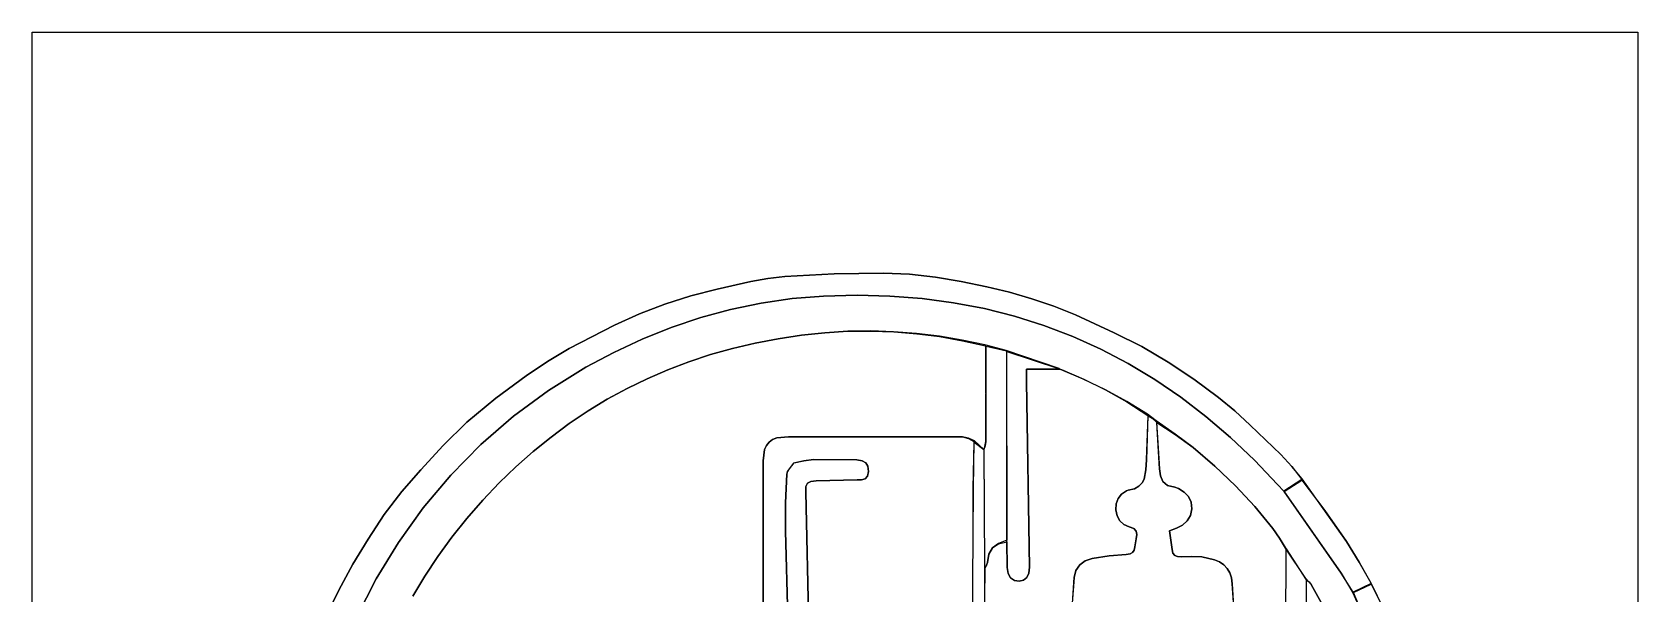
# Model space of a CAD drawing. Extents: x 0 to 265, y 0 to 264.
# Drawn here: x 0.3 to 264.8, y 171.7 to 264.3 of the extents above; entities that cross this region are included whole.
import ezdxf

# ---------------------------------------------------------------- set-up
doc = ezdxf.new("R2010")
doc.units = 0

msp = doc.modelspace()

# ---------------------------------------------------------------- linework, layer by layer
at = {"layer": 'Layer 1'}
for p, q in [((0.264583, -0.264583), (0.264583, 264.318417)), ((0.264583, 264.318417), (264.847583, 264.318417)), ((264.847583, 264.318417), (264.847583, -0.264583)), ((118.701044, 223.197193), (113.139996, 221.959876)), ((113.139996, 221.959876), (118.701044, 223.197193)), ((121.499746, 223.697857), (118.701044, 223.197193)), ((118.701044, 223.197193), (121.499746, 223.697857)), ((124.310909, 224.038271), (121.499746, 223.697857)), ((121.499746, 223.697857), (124.310909, 224.038271)), ((132.429717, 224.478118), (124.310909, 224.038271)), ((124.310909, 224.038271), (132.429717, 224.478118)), ((140.567341, 224.57506), (132.429717, 224.478118)), ((132.429717, 224.478118), (140.567341, 224.57506)), ((144.858108, 224.404483), (140.567341, 224.57506)), ((140.567341, 224.57506), (144.858108, 224.404483)), ((149.116655, 223.932861), (144.858108, 224.404483)), ((144.858108, 224.404483), (149.116655, 223.932861)), ((153.349634, 223.225664), (149.116655, 223.932861)), ((149.116655, 223.932861), (153.349634, 223.225664)), ((157.563698, 222.348361), (153.349634, 223.225664)), ((153.349634, 223.225664), (157.563698, 222.348361)), ((161.3053, 221.44178), (157.563698, 222.348361)), ((157.563698, 222.348361), (161.3053, 221.44178)), ((108.791332, 220.834935), (104.522044, 219.47219)), ((104.522044, 219.47219), (108.791332, 220.834935)), ((113.139996, 221.959876), (108.791332, 220.834935)), ((108.791332, 220.834935), (113.139996, 221.959876)), ((120.381351, 219.668133), (115.362405, 218.622502)), ((115.362405, 218.622502), (120.381351, 219.668133)), ((125.483575, 220.406186), (120.381351, 219.668133)), ((120.381351, 219.668133), (125.483575, 220.406186)), ((130.669395, 220.827817), (125.483575, 220.406186)), ((125.483575, 220.406186), (130.669395, 220.827817)), ((136.196081, 220.966893), (130.669395, 220.827817)), ((130.669395, 220.827817), (136.196081, 220.966893)), ((141.610429, 220.827905), (136.196081, 220.966893)), ((136.196081, 220.966893), (141.610429, 220.827905)), ((146.91218, 220.411008), (141.610429, 220.827905)), ((141.610429, 220.827905), (146.91218, 220.411008)), ((152.101081, 219.71636), (146.91218, 220.411008)), ((146.91218, 220.411008), (152.101081, 219.71636)), ((157.176874, 218.744115), (152.101081, 219.71636)), ((152.101081, 219.71636), (157.176874, 218.744115)), ((164.996169, 220.389289), (161.3053, 221.44178)), ((161.3053, 221.44178), (164.996169, 220.389289)), ((168.630664, 219.16644), (164.996169, 220.389289)), ((164.996169, 220.389289), (168.630664, 219.16644)), ((100.335962, 217.865806), (96.236915, 216.009944)), ((96.236915, 216.009944), (100.335962, 217.865806)), ((104.522044, 219.47219), (100.335962, 217.865806)), ((100.335962, 217.865806), (104.522044, 219.47219)), ((110.426418, 217.278132), (105.573071, 215.643866)), ((105.573071, 215.643866), (110.426418, 217.278132)), ((115.362405, 218.622502), (110.426418, 217.278132)), ((110.426418, 217.278132), (115.362405, 218.622502)), ((162.139304, 217.494431), (157.176874, 218.744115)), ((157.176874, 218.744115), (162.139304, 217.494431)), ((166.988114, 215.967465), (162.139304, 217.494431)), ((162.139304, 217.494431), (166.988114, 215.967465)), ((172.203145, 217.748785), (168.630664, 219.16644)), ((168.630664, 219.16644), (172.203145, 217.748785)), ((178.532256, 214.762339), (172.203145, 217.748785)), ((172.203145, 217.748785), (178.532256, 214.762339)), ((96.236915, 216.009944), (88.775298, 212.151728)), ((88.775298, 212.151728), (96.236915, 216.009944)), ((105.573071, 215.643866), (100.802047, 213.728545)), ((100.802047, 213.728545), (105.573071, 215.643866)), ((127.051177, 214.376095), (123.189357, 213.796728)), ((123.189357, 213.796728), (127.051177, 214.376095)), ((130.856126, 214.781054), (127.051177, 214.376095)), ((127.051177, 214.376095), (130.856353, 214.780759)), ((134.652617, 215.009781), (130.856126, 214.781054)), ((130.856353, 214.780759), (134.654429, 215.007423)), ((138.44051, 215.063764), (134.652617, 215.009781)), ((134.654429, 215.007423), (138.446625, 215.055804)), ((142.219667, 214.944489), (138.44051, 215.063764)), ((138.446625, 215.055804), (142.234162, 214.925621)), ((145.989948, 214.653445), (142.219667, 214.944489)), ((142.234162, 214.925621), (146.018259, 214.616593)), ((149.751214, 214.192117), (145.989948, 214.653445)), ((146.018259, 214.616593), (149.800137, 214.128438)), ((171.723049, 214.163372), (166.988114, 215.967465)), ((166.988114, 215.967465), (171.723049, 214.163372)), ((183.087578, 212.498889), (178.532256, 214.762339)), ((178.532256, 214.762339), (183.087578, 212.498889)), ((88.775298, 212.151728), (85.163464, 210.019765)), ((85.163464, 210.019765), (88.775298, 212.151728)), ((100.802047, 213.728545), (96.113027, 211.541012)), ((96.113027, 211.541012), (100.802047, 213.728545)), ((115.691557, 212.192702), (112.056462, 211.167659)), ((112.056462, 211.167659), (115.691557, 212.192702)), ((119.402669, 213.068995), (115.691557, 212.192702)), ((115.691557, 212.192702), (119.402669, 213.068995)), ((123.189357, 213.796728), (119.402669, 213.068995)), ((119.402669, 213.068995), (123.189357, 213.796728)), ((153.503327, 213.561994), (149.751214, 214.192117)), ((149.800137, 214.128438), (153.581014, 213.460874)), ((157.246147, 212.764563), (153.503327, 213.561994)), ((153.581014, 213.460874), (157.362112, 212.61362)), ((160.734786, 211.827368), (157.246147, 212.764563)), ((157.362112, 212.61362), (157.433328, 196.832885)), ((157.433328, 196.832885), (157.464027, 212.584112)), ((157.464027, 212.584112), (160.807521, 211.765724)), ((169.466154, 208.864548), (160.734786, 211.827368)), ((160.807521, 211.765724), (160.863573, 180.56795)), ((160.807521, 211.765724), (160.807521, 211.765724)), ((160.886085, 180.445824), (160.880239, 211.704075)), ((160.880239, 211.704075), (169.541731, 208.807631)), ((176.343852, 212.082309), (171.723049, 214.163372)), ((171.723049, 214.163372), (176.343852, 212.082309)), ((180.850267, 209.724433), (176.343852, 212.082309)), ((176.343852, 212.082309), (180.850267, 209.724433)), ((187.464793, 209.944323), (183.087578, 212.498889)), ((183.087578, 212.498889), (187.464793, 209.944323)), ((85.163464, 210.019765), (81.675088, 207.681756)), ((81.675088, 207.681756), (85.163464, 210.019765)), ((91.505693, 209.090107), (85.359846, 205.280929)), ((85.359846, 205.280929), (91.505693, 209.090107)), ((96.113027, 211.541012), (91.505693, 209.090107)), ((91.505693, 209.090107), (96.113027, 211.541012)), ((108.497827, 209.993674), (105.016094, 208.670554)), ((105.016094, 208.670554), (108.497827, 209.993674)), ((112.056462, 211.167659), (108.497827, 209.993674)), ((108.497827, 209.993674), (112.056462, 211.167659)), ((185.242039, 207.089899), (180.850267, 209.724433)), ((180.850267, 209.724433), (185.242039, 207.089899)), ((191.678165, 207.135116), (187.464793, 209.944323)), ((187.464793, 209.944323), (191.678165, 207.135116)), ((81.675088, 207.681756), (76.682272, 203.972529)), ((76.682272, 203.972529), (81.675088, 207.681756)), ((101.611706, 207.198109), (98.285105, 205.576147)), ((98.285105, 205.576147), (101.611706, 207.198109)), ((105.016094, 208.670554), (101.611706, 207.198109)), ((101.611706, 207.198109), (105.016094, 208.670554)), ((169.541731, 208.807631), (164.130166, 208.75071)), ((164.131345, 206.681407), (164.130166, 208.75071)), ((164.130166, 208.75071), (169.617308, 208.75071)), ((164.130166, 208.75071), (164.131345, 206.681407)), ((164.592734, 176.16283), (164.131345, 206.681407)), ((164.131345, 206.681407), (164.592734, 176.16283)), ((169.596863, 208.733177), (169.466154, 208.864548)), ((169.541731, 208.807631), (169.541731, 208.807631)), ((169.713797, 208.721739), (169.596863, 208.733177)), ((169.78314, 208.730787), (169.609637, 208.770586)), ((169.609637, 208.770586), (169.78314, 208.730787)), ((169.617308, 208.75071), (169.619504, 208.761421)), ((169.619504, 208.761421), (169.852484, 208.739834)), ((173.470306, 207.125986), (169.713797, 208.721739)), ((169.78314, 208.730787), (169.78314, 208.730787)), ((169.852484, 208.739834), (173.529439, 207.130696)), ((169.852484, 208.739834), (169.852484, 208.739834)), ((177.107266, 205.370862), (173.470306, 207.125986)), ((173.529439, 207.130696), (177.129596, 205.349734)), ((189.518911, 204.178865), (185.242039, 207.089899)), ((185.242039, 207.089899), (189.518911, 204.178865)), ((195.741956, 204.107742), (191.678165, 207.135116)), ((191.678165, 207.135116), (195.741956, 204.107742)), ((76.682272, 203.972529), (71.887826, 200.021442)), ((71.887826, 200.021442), (76.682272, 203.972529)), ((85.359846, 205.280929), (79.593427, 201.026882)), ((79.593427, 201.026882), (85.359846, 205.280929)), ((95.036732, 203.804477), (91.867032, 201.882905)), ((91.867032, 201.882905), (95.036732, 203.804477)), ((98.285105, 205.576147), (95.036732, 203.804477)), ((95.036732, 203.804477), (98.285105, 205.576147)), ((180.630089, 203.443525), (177.107266, 205.370862)), ((177.129596, 205.349734), (180.649111, 203.364868)), ((193.680626, 200.991487), (189.518911, 204.178865)), ((189.518911, 204.178865), (193.680626, 200.991487)), ((198.415235, 201.881844), (195.741956, 204.107742)), ((195.741956, 204.107742), (198.415235, 201.881844)), ((91.867032, 201.882905), (88.776445, 199.811242)), ((88.776445, 199.811242), (91.867032, 201.882905)), ((184.044187, 201.331135), (180.630089, 203.443525)), ((180.649111, 203.364868), (184.084139, 201.144018)), ((184.084139, 201.144018), (183.866081, 193.831457)), ((185.467031, 200.23799), (184.044187, 201.331135)), ((200.989219, 199.52864), (198.415235, 201.881844)), ((198.415235, 201.881844), (200.989219, 199.52864)), ((71.887826, 200.021442), (67.985086, 196.215521)), ((67.985086, 196.215521), (71.887826, 200.021442)), ((79.593427, 201.026882), (74.221264, 196.359804)), ((74.221264, 196.359804), (79.593427, 201.026882)), ((88.776445, 199.811242), (85.765415, 197.589295)), ((85.765415, 197.589295), (88.776445, 199.811242)), ((183.866081, 193.831457), (184.136494, 201.077525)), ((184.136494, 201.077525), (184.811088, 200.679252)), ((184.811088, 200.679252), (185.504335, 200.048103)), ((188.615103, 198.040858), (185.467031, 200.23799)), ((185.504335, 200.048103), (186.043739, 192.366892)), ((186.043739, 192.366892), (185.565523, 199.981198)), ((185.565523, 199.981198), (188.627414, 198.008759)), ((197.72693, 197.527921), (193.680626, 200.991487)), ((193.680626, 200.991487), (197.72693, 197.527921)), ((206.021015, 194.683479), (200.989219, 199.52864)), ((200.989219, 199.52864), (206.021015, 194.683479)), ((67.985086, 196.215521), (64.297464, 192.183206)), ((64.297464, 192.183206), (67.985086, 196.215521)), ((74.221264, 196.359804), (69.258182, 191.311531)), ((69.258182, 191.311531), (74.221264, 196.359804)), ((85.765415, 197.589295), (82.834383, 195.216873)), ((82.834383, 195.216873), (85.765415, 197.589295)), ((121.256564, 196.212564), (120.959378, 195.522052)), ((120.959378, 195.522052), (121.256564, 196.212564)), ((121.685559, 196.753096), (121.256564, 196.212564)), ((121.256564, 196.212564), (121.685559, 196.753096)), ((122.254375, 197.15454), (121.685559, 196.753096)), ((121.685559, 196.753096), (122.254375, 197.15454)), ((122.971021, 197.42779), (122.254375, 197.15454)), ((122.254375, 197.15454), (122.971021, 197.42779)), ((124.879841, 197.633279), (122.971021, 197.42779)), ((122.971021, 197.42779), (124.879841, 197.633279)), ((153.569196, 197.607372), (124.879841, 197.633279)), ((124.879841, 197.633279), (153.569196, 197.607372)), ((154.534266, 197.382463), (153.569196, 197.607372)), ((153.569196, 197.607372), (154.525935, 197.37185)), ((154.525935, 197.37185), (155.457725, 196.854944)), ((155.524371, 196.939846), (154.534266, 197.382463)), ((155.457725, 196.854944), (155.300532, 189.092984)), ((155.300532, 189.092984), (155.491896, 196.762451)), ((155.491896, 196.762451), (157.073031, 195.522816)), ((157.073031, 195.522816), (155.524371, 196.939846)), ((157.31831, 196.162196), (157.073031, 195.522816)), ((157.150998, 195.481628), (157.433328, 196.832885)), ((157.433328, 196.832885), (157.31831, 196.162196)), ((191.592473, 195.846754), (188.615103, 198.040858)), ((188.627414, 198.008759), (191.592473, 195.846754)), ((195.157238, 192.792717), (191.592473, 195.846754)), ((191.592473, 195.846754), (195.157238, 192.792717)), ((201.657565, 193.788324), (197.72693, 197.527921)), ((197.72693, 197.527921), (201.657565, 193.788324)), ((82.834383, 195.216873), (79.983792, 192.693784)), ((79.983792, 192.693784), (82.834383, 195.216873)), ((120.728396, 193.647513), (120.718497, 158.120689)), ((120.959378, 195.522052), (120.728396, 193.647513)), ((120.728396, 193.647513), (120.959378, 195.522052)), ((120.752418, 158.227166), (120.728396, 193.647513)), ((125.728997, 193.265705), (125.02488, 192.363183)), ((125.035388, 192.369967), (125.81306, 193.319982)), ((127.420653, 193.6625), (125.728997, 193.265705)), ((125.728997, 193.265705), (125.728997, 193.265705)), ((125.81306, 193.319982), (127.431161, 193.669285)), ((125.81306, 193.319982), (125.81306, 193.319982)), ((128.98871, 193.866023), (127.420653, 193.6625)), ((127.431161, 193.669285), (128.98871, 193.866023)), ((136.128422, 193.80603), (128.98871, 193.866023)), ((128.98871, 193.866023), (136.128422, 193.80603)), ((137.053702, 193.685809), (136.128422, 193.80603)), ((136.128422, 193.80603), (137.053702, 193.685809)), ((137.653765, 193.353747), (137.053702, 193.685809)), ((137.053702, 193.685809), (137.653765, 193.353747)), ((137.979853, 192.776784), (137.653765, 193.353747)), ((137.653765, 193.353747), (137.979853, 192.776784)), ((157.073031, 195.522816), (157.173429, 176.071621)), ((157.270273, 176.105017), (157.150998, 195.481628)), ((183.866081, 193.831457), (183.778208, 192.198128)), ((183.778208, 192.198128), (183.866081, 193.831457)), ((205.472277, 189.772851), (201.657565, 193.788324)), ((201.657565, 193.788324), (205.472277, 189.772851)), ((207.809512, 192.740089), (206.021015, 194.683479)), ((206.021015, 194.683479), (207.80402, 192.722927)), ((64.297464, 192.183206), (61.162237, 188.589321)), ((61.162237, 188.589321), (64.297464, 192.183206)), ((69.258182, 191.311531), (64.719006, 185.913903)), ((64.719006, 185.913903), (69.258182, 191.311531)), ((79.983792, 192.693784), (77.214085, 190.019836)), ((77.214085, 190.019836), (79.983792, 192.693784)), ((124.592731, 191.446059), (124.417767, 186.756631)), ((124.417767, 186.756631), (124.592731, 191.446059)), ((124.592731, 191.446059), (124.730037, 191.909769)), ((124.728723, 191.908921), (124.592731, 191.446059)), ((125.02488, 192.363183), (124.728723, 191.908921)), ((124.730037, 191.909769), (125.035388, 192.369967)), ((129.457318, 190.347509), (136.19116, 190.50861)), ((136.19116, 190.50861), (129.457318, 190.347509)), ((136.19116, 190.50861), (136.904304, 190.544977)), ((136.904304, 190.544977), (136.19116, 190.50861)), ((136.904304, 190.544977), (137.511386, 190.710528)), ((137.511386, 190.710528), (136.904304, 190.544977)), ((137.511386, 190.710528), (137.931368, 191.128433)), ((137.931368, 191.128433), (137.511386, 190.710528)), ((137.931368, 191.128433), (138.08321, 191.921861)), ((138.08321, 191.921861), (137.931368, 191.128433)), ((138.08321, 191.921861), (137.979853, 192.776784)), ((137.979853, 192.776784), (138.08321, 191.921861)), ((183.489843, 190.666207), (183.155651, 190.012015)), ((183.155651, 190.012015), (183.489843, 190.666207)), ((183.778208, 192.198128), (183.489843, 190.666207)), ((183.489843, 190.666207), (183.778208, 192.198128)), ((186.043739, 192.366892), (186.194286, 191.201672)), ((186.194286, 191.201672), (186.043739, 192.366892)), ((186.194286, 191.201672), (186.58252, 190.245337)), ((186.58252, 190.245337), (186.194286, 191.201672)), ((198.538207, 189.552911), (195.157238, 192.792717)), ((195.157238, 192.792717), (198.538207, 189.552911)), ((209.469347, 190.570653), (206.514541, 188.640412)), ((207.80402, 192.722927), (209.469347, 190.570653)), ((209.513288, 190.707951), (207.809512, 192.740089)), ((216.855999, 180.374793), (209.513288, 190.707951)), ((61.162237, 188.589321), (58.275601, 184.808335)), ((58.275601, 184.808335), (61.162237, 188.589321)), ((77.214085, 190.019836), (74.525703, 187.194838)), ((74.525703, 187.194838), (77.214085, 190.019836)), ((127.724601, 188.510365), (127.77043, 189.412661)), ((127.77043, 189.412661), (127.724601, 188.510365)), ((128.332678, 162.856093), (127.724601, 188.510365)), ((127.724601, 188.510365), (128.332678, 162.856093)), ((127.77043, 189.412661), (128.017415, 189.962307)), ((128.017415, 189.962307), (127.77043, 189.412661)), ((128.017415, 189.962307), (128.551172, 190.245267)), ((128.551172, 190.245267), (128.017415, 189.962307)), ((128.551172, 190.245267), (129.457318, 190.347509)), ((129.457318, 190.347509), (128.551172, 190.245267)), ((155.300532, 189.092984), (155.154385, 163.508337)), ((155.27802, 163.384072), (155.300532, 189.092984)), ((179.785309, 188.160347), (179.203772, 187.454775)), ((179.203772, 187.454775), (179.785309, 188.160347)), ((180.611632, 188.724192), (179.785309, 188.160347)), ((179.785309, 188.160347), (180.611632, 188.724192)), ((180.841883, 188.850468), (180.611632, 188.724192)), ((180.611632, 188.724192), (180.841883, 188.850468)), ((181.877601, 189.074649), (180.841883, 188.850468)), ((180.841883, 188.850468), (181.877601, 189.074649)), ((182.633547, 189.471664), (181.877601, 189.074649)), ((181.877601, 189.074649), (182.633547, 189.471664)), ((183.155651, 190.012015), (182.633547, 189.471664)), ((182.633547, 189.471664), (183.155651, 190.012015)), ((186.58252, 190.245337), (187.3345, 189.595308)), ((187.3345, 189.595308), (186.58252, 190.245337)), ((187.3345, 189.595308), (188.576285, 189.349008)), ((188.576285, 189.349008), (187.3345, 189.595308)), ((188.576285, 189.349008), (189.179849, 189.092911)), ((189.179849, 189.092911), (188.576285, 189.349008)), ((189.179849, 189.092911), (190.086645, 188.501566)), ((190.086645, 188.501566), (189.179849, 189.092911)), ((190.086645, 188.501566), (190.787721, 187.77571)), ((190.787721, 187.77571), (190.086645, 188.501566)), ((201.726809, 186.122865), (198.538207, 189.552911)), ((198.538207, 189.552911), (201.726809, 186.122865)), ((206.514541, 188.640412), (205.472277, 189.772851)), ((205.472277, 189.772851), (206.514541, 188.640412)), ((206.514541, 188.640412), (215.932252, 175.166954)), ((206.590812, 188.594695), (209.502533, 190.485266)), ((215.932252, 175.166954), (206.590812, 188.594695)), ((206.590812, 188.594695), (206.590812, 188.594695)), ((209.502533, 190.485266), (213.246801, 185.475582)), ((64.719006, 185.913903), (60.618565, 180.198756)), ((60.618565, 180.198756), (64.719006, 185.913903)), ((74.525703, 187.194838), (71.879993, 184.168319)), ((71.879993, 184.168319), (74.525703, 187.194838)), ((124.417767, 186.756631), (124.39825, 182.063472)), ((124.39825, 182.063472), (124.417767, 186.756631)), ((178.880029, 186.604952), (178.827086, 185.608358)), ((178.827086, 185.608358), (178.880029, 186.604952)), ((178.827086, 185.608358), (179.035552, 184.620225)), ((179.035552, 184.620225), (178.827086, 185.608358)), ((179.203772, 187.454775), (178.880029, 186.604952)), ((178.880029, 186.604952), (179.203772, 187.454775)), ((190.787721, 187.77571), (191.227793, 186.877362)), ((191.227793, 186.877362), (190.787721, 187.77571)), ((191.35158, 185.768538), (191.125847, 184.638586)), ((191.125847, 184.638586), (191.35158, 185.768538)), ((191.227793, 186.877362), (191.35158, 185.768538)), ((191.35158, 185.768538), (191.227793, 186.877362)), ((204.714475, 182.49811), (201.726809, 186.122865)), ((201.726809, 186.122865), (204.714475, 182.49811)), ((213.246801, 185.475582), (216.855999, 180.374793)), ((58.275601, 184.808335), (55.614831, 180.76057)), ((55.614831, 180.76057), (58.275601, 184.808335)), ((71.879993, 184.168319), (69.403287, 181.071764)), ((69.403287, 181.071764), (71.879993, 184.168319)), ((179.035552, 184.620225), (179.482233, 183.80055)), ((179.482233, 183.80055), (179.035552, 184.620225)), ((179.482233, 183.80055), (180.157322, 183.180349)), ((180.157322, 183.180349), (179.482233, 183.80055)), ((180.157322, 183.180349), (181.051011, 182.790639)), ((181.051011, 182.790639), (180.157322, 183.180349)), ((181.051011, 182.790639), (181.780266, 182.488384)), ((181.780266, 182.488384), (181.051011, 182.790639)), ((188.807278, 182.571822), (187.681008, 182.154422)), ((187.681008, 182.154422), (188.807278, 182.571822)), ((189.802167, 183.0831), (188.807278, 182.571822)), ((188.807278, 182.571822), (189.802167, 183.0831)), ((190.5922, 183.75773), (189.802167, 183.0831)), ((189.802167, 183.0831), (190.5922, 183.75773)), ((191.125847, 184.638586), (190.5922, 183.75773)), ((190.5922, 183.75773), (191.125847, 184.638586)), ((55.614831, 180.76057), (53.117064, 176.614141)), ((53.117064, 176.614141), (55.614831, 180.76057)), ((60.618565, 180.198756), (56.971683, 174.197928)), ((56.971683, 174.197928), (60.618565, 180.198756)), ((69.403287, 181.071764), (67.095082, 177.90575)), ((67.095082, 177.90575), (69.403287, 181.071764)), ((124.39825, 182.063472), (124.772661, 167.793431)), ((124.772661, 167.793431), (124.39825, 182.063472)), ((159.472006, 180.068153), (158.507922, 179.333181)), ((158.507945, 179.302636), (159.472081, 179.965062)), ((160.863573, 180.56795), (159.472006, 180.068153)), ((159.472081, 179.965062), (160.863751, 180.323585)), ((160.863751, 180.323585), (160.904979, 176.104686)), ((160.904979, 176.104686), (160.886085, 180.445824)), ((181.780266, 182.488384), (182.173399, 182.0601)), ((182.173399, 182.0601), (181.780266, 182.488384)), ((182.182691, 180.790344), (181.984883, 179.486016)), ((181.984883, 179.486016), (182.182691, 180.790344)), ((182.173399, 182.0601), (182.288259, 181.497012)), ((182.288259, 181.497012), (182.173399, 182.0601)), ((182.288259, 181.497012), (182.182691, 180.790344)), ((182.182691, 180.790344), (182.288259, 181.497012)), ((187.681008, 182.154422), (188.087992, 179.077313)), ((188.087992, 179.077313), (187.681008, 182.154422)), ((205.790448, 180.922765), (204.714475, 182.49811)), ((204.714475, 182.49811), (205.79566, 180.912886)), ((206.802168, 179.29764), (205.790448, 180.922765)), ((205.79566, 180.912886), (206.843864, 179.218615)), ((218.92499, 176.986912), (216.855999, 180.374793)), ((216.855999, 180.374793), (218.926161, 176.975456)), ((67.095082, 177.90575), (64.954876, 174.670857)), ((64.954876, 174.670857), (67.095082, 177.90575)), ((157.925416, 178.30783), (157.678581, 176.936894)), ((157.678581, 176.936894), (157.925419, 178.304012)), ((158.507922, 179.333181), (157.925416, 178.30783)), ((157.925419, 178.304012), (158.507945, 179.302636)), ((174.920385, 177.576801), (173.769569, 177.201048)), ((173.769569, 177.201048), (174.920385, 177.576801)), ((177.721246, 177.994194), (174.920385, 177.576801)), ((174.920385, 177.576801), (177.721246, 177.994194)), ((180.540529, 178.226485), (177.721246, 177.994194)), ((177.721246, 177.994194), (180.540529, 178.226485)), ((181.164277, 178.319068), (180.540529, 178.226485)), ((180.540529, 178.226485), (181.164277, 178.319068)), ((181.591513, 178.546983), (181.164277, 178.319068)), ((181.164277, 178.319068), (181.591513, 178.546983)), ((181.854346, 178.929531), (181.591513, 178.546983)), ((181.591513, 178.546983), (181.854346, 178.929531)), ((181.984883, 179.486016), (181.854346, 178.929531)), ((181.854346, 178.929531), (181.984883, 179.486016)), ((188.087992, 179.077313), (188.225647, 178.464808)), ((188.225647, 178.464808), (188.087992, 179.077313)), ((188.225647, 178.464808), (188.525951, 178.081048)), ((188.525951, 178.081048), (188.225647, 178.464808)), ((188.525951, 178.081048), (188.978877, 177.886561)), ((188.978877, 177.886561), (188.525951, 178.081048)), ((188.978877, 177.886561), (189.574398, 177.841876)), ((189.574398, 177.841876), (188.978877, 177.886561)), ((189.574398, 177.841876), (191.296388, 177.892981)), ((191.296388, 177.892981), (189.574398, 177.841876)), ((191.296388, 177.892981), (193.007453, 177.822425)), ((193.007453, 177.822425), (191.296388, 177.892981)), ((193.007453, 177.822425), (195.07939, 177.370621)), ((195.07939, 177.370621), (193.007453, 177.822425)), ((195.07939, 177.370621), (195.912343, 177.00081)), ((195.912343, 177.00081), (195.07939, 177.370621)), ((206.843864, 179.218615), (206.751396, 158.914955)), ((210.14101, 174.249747), (206.802168, 179.29764)), ((206.841781, 158.873888), (206.885561, 179.139583)), ((206.843864, 179.218615), (206.843864, 179.218615)), ((206.885561, 179.139583), (210.21389, 174.055185)), ((53.117064, 176.614141), (50.793181, 172.365001)), ((50.793181, 172.365001), (53.117064, 176.614141)), ((64.954876, 174.670857), (62.982167, 171.367663)), ((62.982167, 171.367663), (64.954876, 174.670857)), ((157.173429, 176.071621), (157.168794, 161.65972)), ((157.173703, 161.783671), (157.275409, 175.981091)), ((157.545408, 176.485029), (157.270273, 176.105017)), ((157.275409, 175.981091), (157.546049, 176.469539)), ((157.678581, 176.936894), (157.545408, 176.485029)), ((157.546049, 176.469539), (157.678581, 176.936894)), ((160.904979, 176.104686), (161.083502, 175.096817)), ((161.083502, 175.096817), (160.904979, 176.104686)), ((161.083502, 175.096817), (161.492327, 174.374136)), ((161.492327, 174.374136), (161.083502, 175.096817)), ((164.175366, 174.452166), (164.495152, 175.172827)), ((164.495152, 175.172827), (164.175366, 174.452166)), ((164.495152, 175.172827), (164.592734, 176.16283)), ((164.592734, 176.16283), (164.495152, 175.172827)), ((172.265549, 175.609078), (171.971166, 174.44032)), ((171.971166, 174.44032), (172.265549, 175.609078)), ((172.87482, 176.53723), (172.265549, 175.609078)), ((172.265549, 175.609078), (172.87482, 176.53723)), ((173.769569, 177.201048), (172.87482, 176.53723)), ((172.87482, 176.53723), (173.769569, 177.201048)), ((195.912343, 177.00081), (196.608684, 176.524961)), ((196.608684, 176.524961), (195.912343, 177.00081)), ((196.608684, 176.524961), (197.167462, 175.935502)), ((197.167462, 175.935502), (196.608684, 176.524961)), ((197.167462, 175.935502), (197.587725, 175.224857)), ((197.587725, 175.224857), (197.167462, 175.935502)), ((197.587725, 175.224857), (197.868522, 174.385452)), ((197.868522, 174.385452), (197.587725, 175.224857)), ((217.942834, 172.022471), (215.932252, 175.166954)), ((215.932252, 175.166954), (217.892562, 171.937092)), ((220.88414, 173.524816), (218.92499, 176.986912)), ((218.926161, 176.975456), (220.893506, 173.433171)), ((50.793181, 172.365001), (48.654063, 168.009107)), ((48.654063, 168.009107), (50.793181, 172.365001)), ((56.971683, 174.197928), (53.793187, 167.943257)), ((53.793187, 167.943257), (56.971683, 174.197928)), ((161.492327, 174.374136), (162.107132, 173.947744)), ((162.107132, 173.947744), (161.492327, 174.374136)), ((162.107132, 173.947744), (162.903595, 173.828746)), ((162.903595, 173.828746), (162.107132, 173.947744)), ((162.903595, 173.828746), (163.64198, 174.003316)), ((163.64198, 174.003316), (162.903595, 173.828746)), ((163.64198, 174.003316), (164.175366, 174.452166)), ((164.175366, 174.452166), (163.64198, 174.003316)), ((171.971166, 174.44032), (171.378729, 166.688743)), ((171.481662, 166.692918), (171.971166, 174.44032)), ((197.868522, 174.385452), (198.008901, 173.409715)), ((198.008901, 173.409715), (197.868522, 174.385452)), ((198.008901, 173.409715), (198.299403, 168.699519)), ((198.333946, 168.806699), (198.008901, 173.409715)), ((211.036514, 173.311247), (210.14101, 174.249747)), ((210.21389, 174.055185), (210.286916, 145.23974)), ((210.286916, 145.23974), (210.270944, 173.984558)), ((210.270944, 173.984558), (210.677104, 173.711901)), ((210.677104, 173.711901), (211.036514, 173.311247)), ((214.239162, 167.443635), (211.036514, 173.311247)), ((211.036514, 173.311247), (214.239033, 167.442074)), ((220.893506, 173.433171), (217.942834, 172.022471)), ((218.011418, 171.962042), (220.90284, 173.341527)), ((224.036317, 167.076922), (220.88414, 173.524816)), ((220.90284, 173.341527), (222.506901, 170.225878)), ((220.90284, 173.341527), (220.90284, 173.341527)), ((217.892562, 171.937092), (220.965546, 164.990173)), ((220.965546, 164.990173), (218.011418, 171.962042))]:
    msp.add_line(p, q, dxfattribs=at)

doc.saveas('drawing.dxf')
